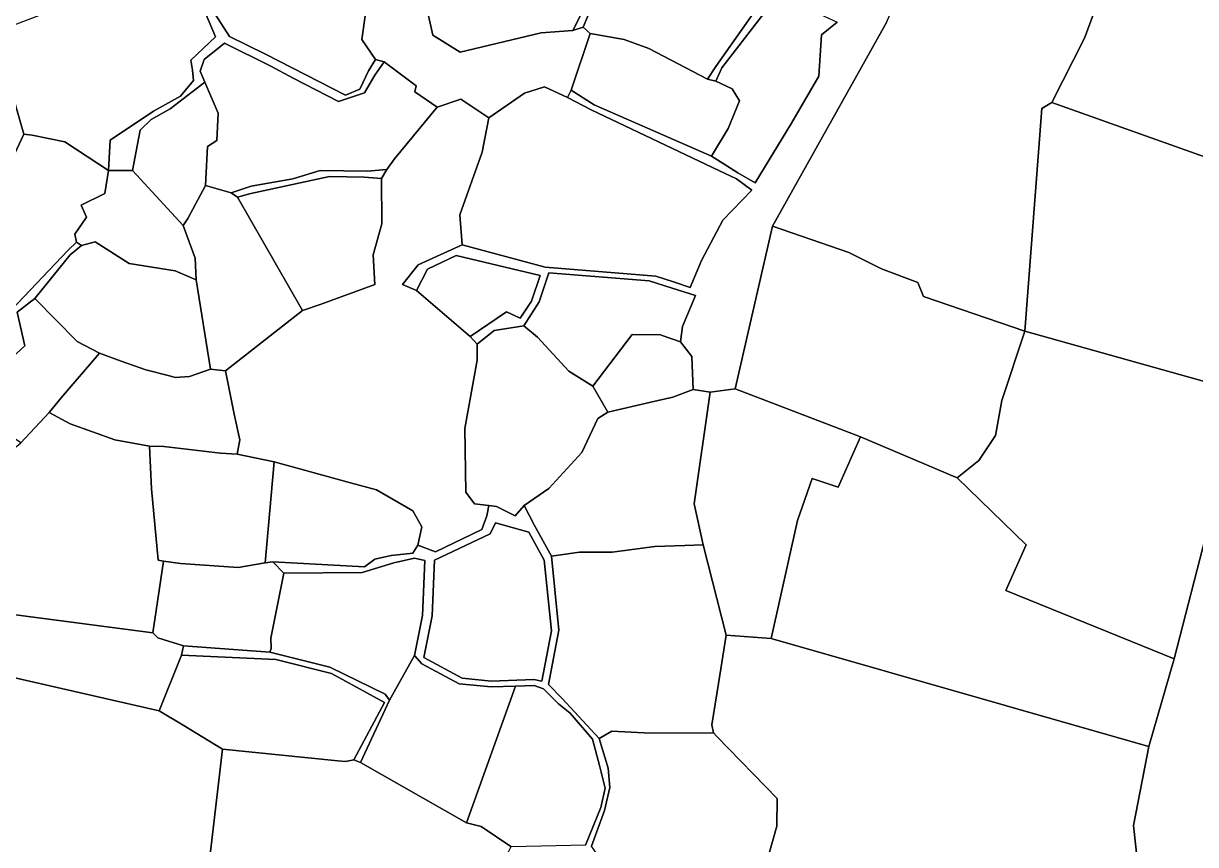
# Model space of a CAD drawing. Extents: x 542555 to 550520, y 1840485 to 1846995.
# Drawn here: x 549126.2 to 549316.4, y 1843616.8 to 1843750 of the extents above; entities that cross this region are included whole.
import ezdxf

# ---------------------------------------------------------------- set-up
doc = ezdxf.new("R2010")
doc.units = 0
doc.layers.add('Level 30', color=7, linetype='Continuous')

msp = doc.modelspace()

# ---------------------------------------------------------------- linework, layer by layer
at = {"layer": 'Level 30'}
for points in [[(549319.1, 1843769.46), (549307.84, 1843761.28), (549300.87, 1843754.55), (549298.33, 1843747.63), (549293.05, 1843737.18), (549291.42, 1843736.22), (549288.69, 1843700.13), (549272.22, 1843705.72), (549271.31, 1843707.98), (549265.43, 1843710.23), (549260.11, 1843712.86), (549247.76, 1843717.13), (549266.25, 1843750.17), (549272.06, 1843763.71), (549276.04, 1843772.23), (549279.97, 1843777.38), (549296.84, 1843801.39), (549296.93, 1843801.52), (549299.09, 1843806), (549302.14, 1843806.41), (549312.21, 1843819.33), (549318.79, 1843827.37)], [(549154.42, 1843756.11), (549159.63, 1843747.92), (549165.49, 1843745.01), (549178.44, 1843738.37), (549180.81, 1843739.37), (549182.19, 1843742.32), (549183.32, 1843744.19), (549184.75, 1843743.79), (549183.23, 1843741.65), (549181.57, 1843738.75), (549177.32, 1843737.38), (549169.96, 1843741.13), (549166.37, 1843743.1), (549158.83, 1843746.8), (549155.55, 1843744.19), (549154.89, 1843742.26), (549155.62, 1843740.51), (549150.02, 1843736.14), (549146.95, 1843734.43), (549145.15, 1843732.68), (549143.92, 1843726.19), (549140.03, 1843726.16), (549140.28, 1843731.07), (549147.33, 1843735.8), (549151.72, 1843738.22), (549153.83, 1843740.75), (549153.65, 1843742.46), (549153.39, 1843744.04), (549157.37, 1843747.85), (549155.78, 1843751.68)], [(549248.71, 1843754.74), (549239.53, 1843742.8), (549238.54, 1843740.63), (549237.21, 1843740.97), (549238.54, 1843743.03), (549247.21, 1843755.38)], [(549218.52, 1843753.03), (549217.04, 1843749.42), (549215.37, 1843748.88), (549217.73, 1843753.59)], [(549266.25, 1843750.17), (549247.76, 1843717.13), (549241.69, 1843690.78), (549237.61, 1843690.21), (549234.88, 1843690.65), (549234.64, 1843695.98), (549232.83, 1843698.39), (549233.13, 1843700.85), (549235.26, 1843705.87), (549231.4719, 1843707.0792), (549227.71, 1843708.28), (549211.45, 1843709.56), (549209.89, 1843704.86), (549207.41, 1843700.99), (549202.58, 1843700.21), (549199.84, 1843697.99), (549198.7, 1843699.23), (549204.56, 1843703.25), (549206.79, 1843702.2), (549208.66, 1843704.97), (549210.07, 1843709.15), (549196.42, 1843712.38), (549191.77, 1843710.18), (549190.01, 1843706.68), (549187.73, 1843707.7), (549190.26, 1843710.84), (549197.4, 1843714.12), (549210.84, 1843710.48), (549228.8, 1843709.05), (549231.6847, 1843708.0971), (549234.37, 1843707.21), (549236.22, 1843711.59), (549239.69, 1843718.13), (549244.41, 1843722.97), (549241.9, 1843724.83), (549239.1662, 1843726.1221), (549218.31, 1843735.98), (549214.47, 1843738.01), (549215.09, 1843739.17), (549218.82, 1843736.8), (549237.84, 1843728.49), (549239.7255, 1843727.3094), (549242.12, 1843725.81), (549244.9, 1843724.19), (549250.8, 1843733.83), (549255.28, 1843741.45), (549255.68, 1843748.18), (549258.21, 1843750.23)], [(549123.54, 1843741.75), (549126.31, 1843732.05), (549124.77, 1843728.83)], [(549124.3, 1843703.55), (549133.4, 1843713.19), (549134.82, 1843714.52), (549135.63, 1843714.02), (549133.81, 1843712.51), (549128.08, 1843705.42), (549125.21, 1843703.2), (549126.46, 1843697.71), (549122.99, 1843694.55)], [(549316.43, 1843582.4), (549307.5, 1843591.74), (549307.65, 1843607.81), (549307.1938, 1843611.9774), (549306.32, 1843619.96), (549308.78, 1843632.77), (549312.89, 1843646.96), (549324.03, 1843690.21)], [(549217.4, 1843616.72), (549219.9, 1843622.87), (549220.61, 1843625.98), (549219.69, 1843629.66), (549218.54, 1843633.96), (549214.9, 1843638.14), (549213.01, 1843639.68), (549210.61, 1843642.09), (549209.06, 1843642.65), (549206.07, 1843642.54), (549202.08, 1843642.4), (549196.88, 1843642.9), (549190.87, 1843646.17), (549189.64, 1843647.51), (549190.94, 1843654), (549191.34, 1843662.91), (549189.65, 1843663.3), (549186.29, 1843662.56), (549181.16, 1843660.96), (549168.47, 1843660.86), (549166.66, 1843662.7), (549181.54, 1843661.87), (549183.24, 1843663.13), (549185.88, 1843663.74), (549189.4, 1843664.12), (549190.19, 1843665.4), (549193.06, 1843664.31), (549200.59, 1843667.93), (549201.4, 1843670.14), (549201.71, 1843671.83), (549202.99, 1843671.67), (549205.97, 1843670.15), (549207.45, 1843671.85), (549209.14, 1843668.58), (549211.86, 1843663.59), (549213.08, 1843651.62), (549211.41, 1843642.79), (549213.61, 1843640.51), (549219.63, 1843634.03), (549221.08, 1843629.22), (549221.37, 1843626.08), (549220.51, 1843622.38), (549218.4, 1843616.6)]]:
    msp.add_lwpolyline(points, dxfattribs=at)
for points in [[(549247.21, 1843755.38), (549238.54, 1843743.03), (549237.21, 1843740.97), (549227.68, 1843745.95), (549223.69, 1843747.42), (549218.17, 1843748.41), (549217.04, 1843749.42), (549218.52, 1843753.03), (549218.55, 1843755.73), (549218.03, 1843757.01), (549214.23, 1843760.87), (549215.31, 1843764.47), (549222.07, 1843772.33), (549225.84, 1843769.81), (549237.38, 1843762.96), (549242.83, 1843758.01)], [(549346.44, 1843753.2), (549349.11, 1843749.41), (549336.78, 1843724.41), (549332.04, 1843725.07), (549327.57, 1843724.91), (549293.05, 1843737.18), (549298.33, 1843747.63), (549300.87, 1843754.55), (549307.84, 1843761.28), (549319.1, 1843769.46), (549338.26, 1843759.04)], [(549181.78, 1843751.98), (549181.13, 1843747.4), (549183.32, 1843744.19), (549182.19, 1843742.32), (549180.81, 1843739.37), (549178.44, 1843738.37), (549165.49, 1843745.01), (549159.63, 1843747.92), (549154.42, 1843756.11), (549153.24, 1843760.65), (549153.09, 1843762.8), (549154.93, 1843765.91), (549158.37, 1843764.23), (549168.24, 1843763.8), (549172.51, 1843763.8), (549178.62, 1843762.44), (549178.57, 1843760.62), (549178.69, 1843754.82)], [(549206.02, 1843763.26), (549207.79, 1843762.35), (549213.42, 1843760.25), (549217.73, 1843753.59), (549215.37, 1843748.88), (549210.19, 1843748.5), (549197.07, 1843745.35), (549192.64, 1843748.13), (549191.63, 1843752.73), (549195.48, 1843760.13), (549198.28, 1843760.78), (549204.3, 1843763.83)], [(549157.37, 1843747.85), (549153.39, 1843744.04), (549153.65, 1843742.46), (549153.83, 1843740.75), (549151.72, 1843738.22), (549147.33, 1843735.8), (549140.28, 1843731.07), (549140.03, 1843726.16), (549132.92, 1843730.81), (549127.64, 1843731.92), (549126.31, 1843732.05), (549123.54, 1843741.75), (549123.05, 1843746.14), (549124.71, 1843749.8), (549141.17, 1843756.07), (549151.96, 1843757.29), (549155.78, 1843751.68)], [(549248.71, 1843754.74), (549256.1308, 1843751.2171), (549258.21, 1843750.23), (549255.68, 1843748.18), (549255.28, 1843741.45), (549250.8, 1843733.83), (549244.9, 1843724.19), (549242.12, 1843725.81), (549239.7255, 1843727.3094), (549237.84, 1843728.49), (549240.52, 1843732.98), (549242.38, 1843737.45), (549241.18, 1843739.41), (549238.54, 1843740.63), (549239.53, 1843742.8)], [(549217.04, 1843749.42), (549218.17, 1843748.41), (549215.09, 1843739.17), (549214.47, 1843738.01), (549210.73, 1843739.72), (549207.51, 1843738.71), (549201.7, 1843734.72), (549197.17, 1843737.74), (549193.35, 1843736.46), (549189.71, 1843738.95), (549189.91, 1843739.9), (549184.75, 1843743.79), (549183.32, 1843744.19), (549181.13, 1843747.4), (549181.78, 1843751.98), (549191.63, 1843752.73), (549192.64, 1843748.13), (549197.07, 1843745.35), (549210.19, 1843748.5), (549215.37, 1843748.88)], [(549238.54, 1843740.63), (549241.18, 1843739.41), (549242.38, 1843737.45), (549240.52, 1843732.98), (549237.84, 1843728.49), (549218.82, 1843736.8), (549215.09, 1843739.17), (549218.17, 1843748.41), (549223.69, 1843747.42), (549227.68, 1843745.95), (549237.21, 1843740.97)], [(549184.75, 1843743.79), (549189.91, 1843739.9), (549189.71, 1843738.95), (549193.35, 1843736.46), (549186.41, 1843728.05), (549185.17, 1843726.34), (549182.01, 1843726.07), (549174.37, 1843726.18), (549169.93, 1843724.8), (549163.17, 1843723.6), (549159.91, 1843722.52), (549155.73, 1843723.73), (549156.06, 1843730.04), (549157.57, 1843731.04), (549157.82, 1843735.49), (549155.62, 1843740.51), (549154.89, 1843742.26), (549155.55, 1843744.19), (549158.83, 1843746.8), (549166.37, 1843743.1), (549169.96, 1843741.13), (549177.32, 1843737.38), (549181.57, 1843738.75), (549183.23, 1843741.65)], [(549155.62, 1843740.51), (549157.82, 1843735.49), (549157.57, 1843731.04), (549156.06, 1843730.04), (549155.73, 1843723.73), (549152.89, 1843718.4), (549152.13, 1843717.25), (549143.92, 1843726.19), (549145.15, 1843732.68), (549146.95, 1843734.43), (549150.02, 1843736.14)], [(549214.47, 1843738.01), (549218.31, 1843735.98), (549239.1662, 1843726.1221), (549241.9, 1843724.83), (549244.41, 1843722.97), (549239.69, 1843718.13), (549236.22, 1843711.59), (549234.37, 1843707.21), (549231.6847, 1843708.0971), (549228.8, 1843709.05), (549210.84, 1843710.48), (549197.4, 1843714.12), (549197, 1843718.95), (549200.65, 1843729.16), (549201.7, 1843734.72), (549207.51, 1843738.71), (549210.73, 1843739.72)], [(549199.84, 1843697.99), (549199.83, 1843695.4), (549197.8, 1843684.32), (549198.01, 1843674.02), (549199.37, 1843672.11), (549201.71, 1843671.83), (549201.4, 1843670.14), (549200.59, 1843667.93), (549193.06, 1843664.31), (549190.19, 1843665.4), (549190.87, 1843668.38), (549189.38, 1843670.96), (549183.52, 1843674.36), (549179.29, 1843675.53), (549166.91, 1843678.89), (549160.91, 1843680.15), (549161.32, 1843682.48), (549160.41, 1843686.62), (549159.02, 1843693.65), (549171.48, 1843703.47), (549174.51, 1843704.48), (549183.25, 1843707.7), (549182.94, 1843712.5), (549184.34, 1843717.51), (549184.31, 1843724.87), (549185.17, 1843726.34), (549186.41, 1843728.05), (549193.35, 1843736.46), (549197.17, 1843737.74), (549201.7, 1843734.72), (549200.65, 1843729.16), (549197, 1843718.95), (549197.4, 1843714.12), (549190.26, 1843710.84), (549187.73, 1843707.7), (549190.01, 1843706.68), (549198.7, 1843699.23)], [(549336.78, 1843724.41), (549330.145, 1843706.6126), (549324.03, 1843690.21), (549322.2799, 1843690.7013), (549288.69, 1843700.13), (549291.42, 1843736.22), (549293.05, 1843737.18), (549327.57, 1843724.91), (549332.04, 1843725.07)], [(549134.54, 1843715.86), (549134.82, 1843714.52), (549133.4, 1843713.19), (549124.3, 1843703.55), (549121.61, 1843705.91), (549113.31, 1843721.62), (549118.74, 1843725.57), (549124.77, 1843728.83), (549126.31, 1843732.05), (549127.64, 1843731.92), (549132.92, 1843730.81), (549140.03, 1843726.16), (549139.43, 1843722.45), (549135.61, 1843720.54), (549136.43, 1843718.6)], [(549137.87, 1843714.62), (549135.63, 1843714.02), (549134.82, 1843714.52), (549134.54, 1843715.86), (549136.43, 1843718.6), (549135.61, 1843720.54), (549139.43, 1843722.45), (549140.03, 1843726.16), (549143.92, 1843726.19), (549152.13, 1843717.25), (549154.08, 1843711.93), (549154.22, 1843708.41), (549150.86, 1843709.91), (549143.39, 1843711.06)], [(549185.17, 1843726.34), (549184.31, 1843724.87), (549181.52, 1843725.11), (549175.89, 1843725.21), (549163.1, 1843722.41), (549160.97, 1843721.83), (549159.91, 1843722.52), (549163.17, 1843723.6), (549169.93, 1843724.8), (549174.37, 1843726.18), (549182.01, 1843726.07)], [(549184.31, 1843724.87), (549184.34, 1843717.51), (549182.94, 1843712.5), (549183.25, 1843707.7), (549174.51, 1843704.48), (549171.48, 1843703.47), (549160.97, 1843721.83), (549163.1, 1843722.41), (549175.89, 1843725.21), (549181.52, 1843725.11)], [(549171.48, 1843703.47), (549159.02, 1843693.65), (549156.55, 1843693.93), (549154.22, 1843708.41), (549154.08, 1843711.93), (549152.13, 1843717.25), (549152.89, 1843718.4), (549155.73, 1843723.73), (549159.91, 1843722.52), (549160.97, 1843721.83)], [(549281.21, 1843679.11), (549277.7, 1843676.33), (549262, 1843682.96), (549241.69, 1843690.78), (549247.76, 1843717.13), (549260.11, 1843712.86), (549265.43, 1843710.23), (549271.31, 1843707.98), (549272.22, 1843705.72), (549288.69, 1843700.13), (549284.94, 1843688.86), (549283.94, 1843683.2)], [(549142.1, 1843695.22), (549138.54, 1843696.53), (549134.96, 1843698.41), (549128.08, 1843705.42), (549133.81, 1843712.51), (549135.63, 1843714.02), (549137.87, 1843714.62), (549143.39, 1843711.06), (549150.86, 1843709.91), (549154.22, 1843708.41), (549156.55, 1843693.93), (549153.18, 1843692.74), (549150.81, 1843692.62), (549149.9, 1843692.89), (549146.07, 1843693.86)], [(549204.56, 1843703.25), (549198.7, 1843699.23), (549190.01, 1843706.68), (549191.77, 1843710.18), (549196.42, 1843712.38), (549210.07, 1843709.15), (549208.66, 1843704.97), (549206.79, 1843702.2)], [(549207.41, 1843700.99), (549209.89, 1843704.86), (549211.45, 1843709.56), (549227.71, 1843708.28), (549231.4719, 1843707.0792), (549235.26, 1843705.87), (549233.13, 1843700.85), (549232.83, 1843698.39), (549229.8654, 1843699.3933), (549229.55, 1843699.5), (549224.98, 1843699.55), (549218.59, 1843691.19), (549214.69, 1843693.63), (549209.63, 1843699.11)], [(549132.32, 1843689.31), (549130.37, 1843686.91), (549125.81, 1843681.99), (549122.68, 1843684.09), (549117.12, 1843690.95), (549122.99, 1843694.55), (549126.46, 1843697.71), (549125.21, 1843703.2), (549128.08, 1843705.42), (549134.96, 1843698.41), (549138.54, 1843696.53)], [(549218.59, 1843691.19), (549221.05, 1843686.98), (549219.41, 1843685.93), (549216.79, 1843680.45), (549211.43, 1843674.57), (549207.45, 1843671.85), (549205.97, 1843670.15), (549202.99, 1843671.67), (549201.71, 1843671.83), (549199.37, 1843672.11), (549198.01, 1843674.02), (549197.8, 1843684.32), (549199.83, 1843695.4), (549199.84, 1843697.99), (549202.58, 1843700.21), (549207.41, 1843700.99), (549209.63, 1843699.11), (549214.69, 1843693.63)], [(549288.69, 1843700.13), (549322.2799, 1843690.7013), (549324.03, 1843690.21), (549312.89, 1843646.96), (549307.6883, 1843649.075), (549285.59, 1843658.06), (549288.89, 1843665.47), (549277.7, 1843676.33), (549281.21, 1843679.11), (549283.94, 1843683.2), (549284.94, 1843688.86)], [(549227.9956, 1843688.5909), (549221.05, 1843686.98), (549218.59, 1843691.19), (549224.98, 1843699.55), (549229.55, 1843699.5), (549229.8654, 1843699.3933), (549232.83, 1843698.39), (549234.64, 1843695.98), (549234.88, 1843690.65), (549231.57, 1843689.42)], [(549161.32, 1843682.48), (549160.91, 1843680.15), (549158.18, 1843680.3), (549148.98, 1843681.42), (549146.65, 1843681.46), (549141.07, 1843682.47), (549133.82, 1843685.07), (549130.37, 1843686.91), (549132.32, 1843689.31), (549138.54, 1843696.53), (549142.1, 1843695.22), (549146.07, 1843693.86), (549149.9, 1843692.89), (549150.81, 1843692.62), (549153.18, 1843692.74), (549156.55, 1843693.93), (549159.02, 1843693.65), (549160.41, 1843686.62)], [(549234.88, 1843690.65), (549237.61, 1843690.21), (549235.04, 1843672.12), (549236.49, 1843665.45), (549233.5046, 1843665.3397), (549228.64, 1843665.16), (549221.71, 1843664.25), (549216.41, 1843664.28), (549211.86, 1843663.59), (549209.14, 1843668.58), (549207.45, 1843671.85), (549211.43, 1843674.57), (549216.79, 1843680.45), (549219.41, 1843685.93), (549221.05, 1843686.98), (549227.9956, 1843688.5909), (549231.57, 1843689.42)], [(549241.69, 1843690.78), (549262, 1843682.96), (549258.39, 1843674.8), (549254.19, 1843676.21), (549251.77, 1843669.41), (549247.53, 1843650.28), (549240.22, 1843650.82), (549236.49, 1843665.45), (549235.04, 1843672.12), (549237.61, 1843690.21)], [(549148.31, 1843658.42), (549147.21, 1843651.16), (549121.99, 1843654.46), (549122.07, 1843656.01), (549120.77, 1843659.42), (549119.45, 1843664.22), (549119.15, 1843666.52), (549114.9, 1843674.56), (549119.46, 1843676.83), (549125.81, 1843681.99), (549130.37, 1843686.91), (549133.82, 1843685.07), (549141.07, 1843682.47), (549146.65, 1843681.46), (549146.98, 1843674.51), (549148.09, 1843662.99), (549148.93, 1843662.79)], [(549160.91, 1843680.15), (549166.91, 1843678.89), (549165.42, 1843662.55), (549161.04, 1843661.77), (549151.7, 1843662.42), (549148.93, 1843662.79), (549148.09, 1843662.99), (549146.98, 1843674.51), (549146.65, 1843681.46), (549148.98, 1843681.42), (549158.18, 1843680.3)], [(549277.7, 1843676.33), (549288.89, 1843665.47), (549285.59, 1843658.06), (549307.6883, 1843649.075), (549312.89, 1843646.96), (549308.78, 1843632.77), (549304.7981, 1843633.9083), (549247.53, 1843650.28), (549251.77, 1843669.41), (549254.19, 1843676.21), (549258.39, 1843674.8), (549262, 1843682.96)], [(549166.91, 1843678.89), (549179.29, 1843675.53), (549183.52, 1843674.36), (549189.38, 1843670.96), (549190.87, 1843668.38), (549190.19, 1843665.4), (549189.4, 1843664.12), (549185.88, 1843663.74), (549183.24, 1843663.13), (549181.54, 1843661.87), (549166.66, 1843662.7), (549165.42, 1843662.55)], [(549209.02, 1843643.61), (549210.34, 1843643.37), (549211.88, 1843651.5), (549210.71, 1843662.96), (549208.23, 1843667.51), (549202.78, 1843669.02), (549201.91, 1843667.25), (549192.93, 1843662.97), (549192.52, 1843653.93), (549191.17, 1843647.2), (549197.38, 1843643.82), (549202.17, 1843643.36)], [(549210.34, 1843643.37), (549209.02, 1843643.61), (549202.17, 1843643.36), (549197.38, 1843643.82), (549191.17, 1843647.2), (549192.52, 1843653.93), (549192.93, 1843662.97), (549201.91, 1843667.25), (549202.78, 1843669.02), (549208.23, 1843667.51), (549210.71, 1843662.96), (549211.88, 1843651.5)], [(549237.9, 1843636.27), (549238.17, 1843634.94), (549227.97, 1843634.91), (549221.65, 1843635.26), (549219.63, 1843634.03), (549213.61, 1843640.51), (549211.41, 1843642.79), (549213.08, 1843651.62), (549211.86, 1843663.59), (549216.41, 1843664.28), (549221.71, 1843664.25), (549228.64, 1843665.16), (549233.5046, 1843665.3397), (549236.49, 1843665.45), (549240.22, 1843650.82), (549238.9641, 1843642.9435)], [(549166.41, 1843648.66), (549166.21, 1843648.07), (549152.16, 1843649.05), (549148.04, 1843650.39), (549147.21, 1843651.16), (549148.31, 1843658.42), (549148.93, 1843662.79), (549151.7, 1843662.42), (549161.04, 1843661.77), (549165.42, 1843662.55), (549166.66, 1843662.7), (549168.47, 1843660.86), (549166.37, 1843650.3)], [(549181.16, 1843660.96), (549186.29, 1843662.56), (549189.65, 1843663.3), (549191.34, 1843662.91), (549190.94, 1843654), (549189.64, 1843647.51), (549185.59, 1843640.28), (549184.9, 1843641.25), (549175.91, 1843645.6), (549166.21, 1843648.07), (549166.41, 1843648.66), (549166.37, 1843650.3), (549168.47, 1843660.86)], [(549152.16, 1843649.05), (549151.84, 1843647.55), (549148.26, 1843638.53), (549121.47, 1843644.62), (549121.99, 1843654.46), (549147.21, 1843651.16), (549148.04, 1843650.39)], [(549247.53, 1843650.28), (549304.7981, 1843633.9083), (549308.78, 1843632.77), (549306.32, 1843619.96), (549307.1938, 1843611.9774), (549307.65, 1843607.81), (549306.6509, 1843607.6502), (549300.483, 1843606.664), (549257.68, 1843599.82), (549243.71, 1843603.15), (549248.44, 1843619.84), (549248.47, 1843624.32), (549238.7301, 1843634.3625), (549238.17, 1843634.94), (549237.9, 1843636.27), (549238.9641, 1843642.9435), (549240.22, 1843650.82)], [(549185.59, 1843640.28), (549180.9, 1843630.15), (549179.8, 1843630.56), (549184.77, 1843639.89), (549176.19, 1843644.6), (549167.15, 1843646.87), (549151.84, 1843647.55), (549152.16, 1843649.05), (549166.21, 1843648.07), (549175.91, 1843645.6), (549184.9, 1843641.25)], [(549184.77, 1843639.89), (549179.8, 1843630.56), (549178.49, 1843630.32), (549177.2209, 1843630.4465), (549158.52, 1843632.31), (549152.1238, 1843636.1876), (549148.26, 1843638.53), (549151.84, 1843647.55), (549167.15, 1843646.87), (549176.19, 1843644.6)], [(549206.07, 1843642.54), (549198.11, 1843620.38), (549180.9, 1843630.15), (549185.59, 1843640.28), (549189.64, 1843647.51), (549190.87, 1843646.17), (549196.88, 1843642.9), (549202.08, 1843642.4)], [(549148.26, 1843638.53), (549152.1238, 1843636.1876), (549158.52, 1843632.31), (549155.16, 1843603.73), (549148.13, 1843604.49), (549140.93, 1843602.78), (549122.1, 1843610.43), (549118.69, 1843612.51), (549119.6994, 1843644.8019), (549119.7, 1843644.82), (549121.47, 1843644.62)], [(549219.9, 1843622.87), (549217.4, 1843616.72), (549205.3697, 1843616.5013), (549205.3, 1843616.5), (549205.2869, 1843616.5088), (549200.45, 1843619.75), (549198.11, 1843620.38), (549206.07, 1843642.54), (549209.06, 1843642.65), (549210.61, 1843642.09), (549213.01, 1843639.68), (549214.9, 1843638.14), (549218.54, 1843633.96), (549219.69, 1843629.66), (549220.61, 1843625.98)], [(549238.17, 1843634.94), (549238.7301, 1843634.3625), (549248.47, 1843624.32), (549248.44, 1843619.84), (549243.71, 1843603.15), (549238.71, 1843604.54), (549234.7097, 1843607.9612), (549233.46, 1843609.03), (549228.44, 1843611.43), (549219.13, 1843615.51), (549218.4, 1843616.6), (549220.51, 1843622.38), (549221.37, 1843626.08), (549221.08, 1843629.22), (549219.63, 1843634.03), (549221.65, 1843635.26), (549227.97, 1843634.91)], [(549219.11, 1843563.88), (549206.67, 1843548.22), (549178.74, 1843544.84), (549176.25, 1843544.53), (549174.74, 1843547.64), (549173.27, 1843556.29), (549163.7, 1843584.68), (549160.94, 1843598.65), (549159.28, 1843602.78), (549155.16, 1843603.73), (549158.52, 1843632.31), (549177.2209, 1843630.4465), (549178.49, 1843630.32), (549179.8, 1843630.56), (549180.9, 1843630.15), (549198.11, 1843620.38), (549200.45, 1843619.75), (549205.2869, 1843616.5088), (549205.3, 1843616.5), (549203.91, 1843613.78), (549200.57, 1843607.93), (549224.76, 1843568.52)]]:
    msp.add_lwpolyline(points, close=True, dxfattribs=at)

doc.saveas('drawing.dxf')
